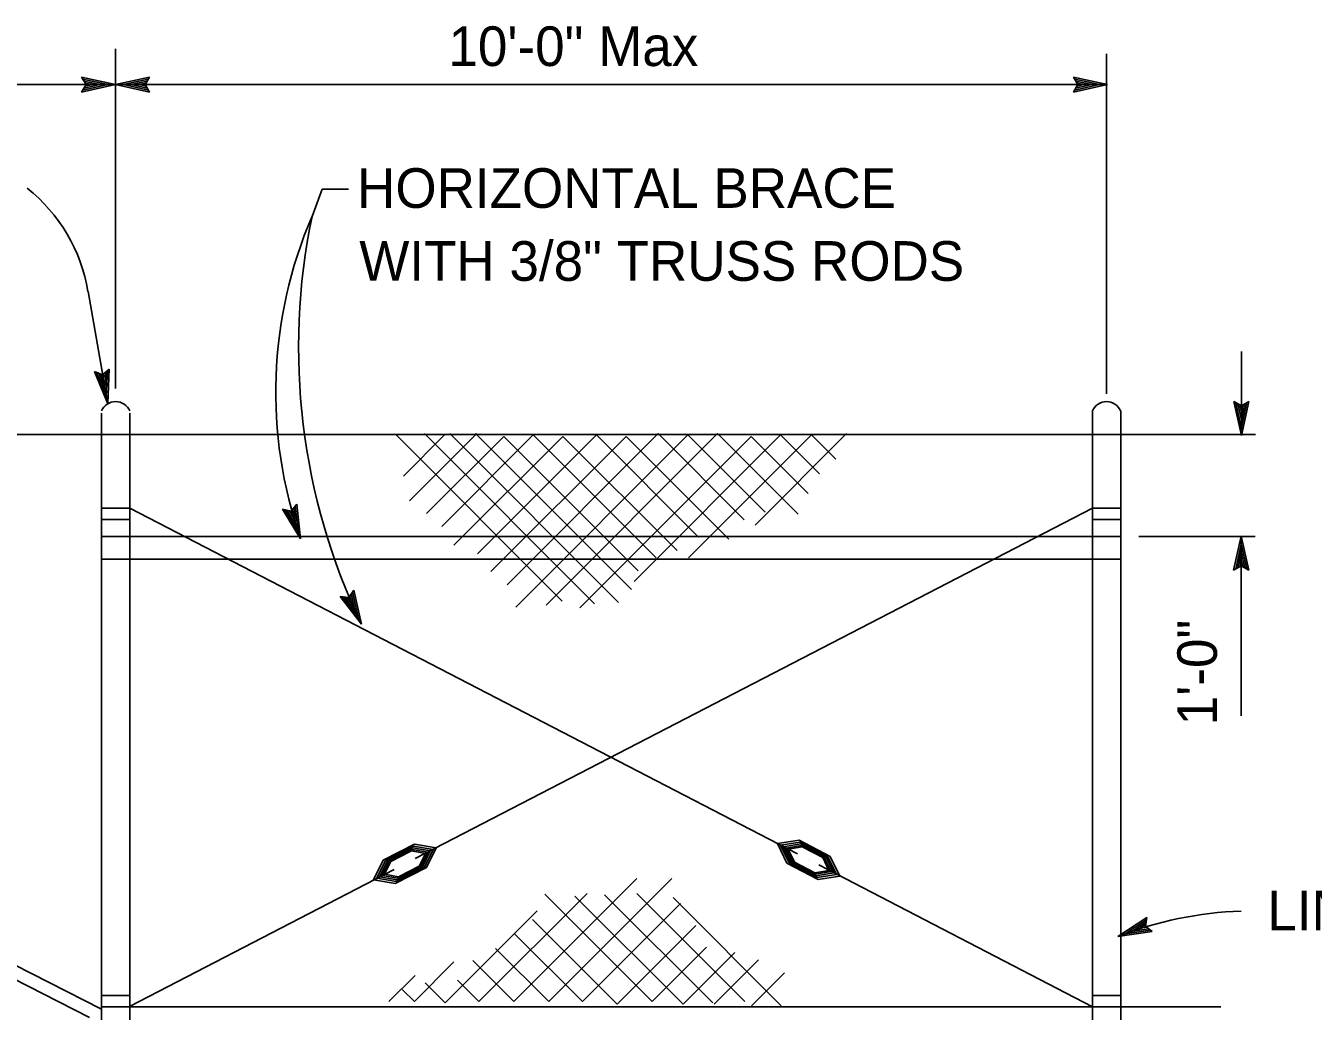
# Model space of a CAD drawing. Extents: x -893 to 867, y -474 to 712.
# Drawn here: x 468.7 to 696, y 238.2 to 412.2 of the extents above; entities that cross this region are included whole.
import ezdxf

# ---------------------------------------------------------------- set-up
doc = ezdxf.new("R2010")
doc.units = 0
for name, color, linetype in [('56 Stage 3 Anno', 7, 'Continuous'), ('57 Undefined', 7, 'Continuous'), ('60 Nongeo Data', 7, 'Continuous')]:
    doc.layers.add(name, color=color, linetype=linetype)

msp = doc.modelspace()

# ---------------------------------------------------------------- linework, layer by layer
at = {"layer": '56 Stage 3 Anno'}
for p, q in [((484.53, 348.14), (484.53, 408.14)), ((659.53, 347.23), (659.53, 407.23)), ((484.53, 401.81), (478.53, 403.14)), ((478.53, 403.14), (478.53, 403.14)), ((478.53, 403.14), (479.33, 401.81)), ((483.14, 401.81), (478.77, 402.78)), ((484.53, 401.81), (490.53, 403.14)), ((485.92, 401.81), (490.3, 402.78)), ((490.53, 403.14), (489.73, 401.81)), ((490.53, 403.14), (490.53, 403.14)), ((654.49, 401.81), (653.69, 403.15)), ((653.69, 403.15), (653.69, 403.15)), ((653.69, 403.15), (659.69, 401.81)), ((653.91, 402.79), (658.31, 401.81)), ((334, 401.81), (484.53, 401.81)), ((479.33, 401.81), (478.53, 400.47)), ((478.53, 400.47), (484.53, 401.81)), ((478.53, 400.47), (478.53, 400.47)), ((478.75, 400.82), (483.15, 401.81)), ((481.77, 401.8), (478.94, 402.43)), ((478.98, 401.18), (481.77, 401.8)), ((479.16, 401.53), (480.39, 401.8)), ((480.39, 401.8), (479.18, 402.07)), ((484.53, 401.81), (659.69, 401.81)), ((490.53, 400.47), (484.53, 401.81)), ((484.53, 401.81), (484.53, 401.81)), ((484.53, 401.81), (484.53, 401.81)), ((490.32, 400.82), (485.91, 401.81)), ((487.29, 401.8), (490.12, 402.43)), ((490.08, 401.18), (487.29, 401.8)), ((488.68, 401.8), (489.89, 402.07)), ((489.91, 401.53), (488.68, 401.8)), ((489.73, 401.81), (490.53, 400.47)), ((490.53, 400.47), (490.53, 400.47)), ((659.69, 401.81), (653.69, 400.48)), ((653.69, 400.48), (654.49, 401.81)), ((653.69, 400.48), (653.69, 400.48)), ((658.3, 401.8), (653.92, 400.84)), ((656.93, 401.81), (654.1, 401.18)), ((654.14, 402.43), (656.93, 401.81)), ((654.32, 402.08), (655.54, 401.81)), ((655.54, 401.81), (654.34, 401.54)), ((659.69, 401.81), (659.69, 401.81)), ((519.22, 378.55), (521.03, 383.34)), ((521.03, 383.34), (525.66, 383.34)), ((479.66, 365.3), (483.13, 345.46)), ((683.36, 354.72), (683.35, 339.88)), ((483.13, 345.46), (480.78, 351.14)), ((480.78, 351.14), (480.78, 351.14)), ((480.78, 351.14), (482.23, 350.58)), ((482.89, 346.83), (481.18, 350.97)), ((482.65, 348.18), (481.55, 350.85)), ((482.42, 349.54), (481.94, 350.68)), ((482.23, 350.58), (483.41, 351.6)), ((482.47, 350.8), (482.42, 349.54)), ((482.78, 351.03), (482.65, 348.18)), ((483.1, 351.33), (482.89, 346.82)), ((483.41, 351.6), (483.13, 345.46)), ((483.41, 351.6), (483.41, 351.6)), ((683.35, 339.88), (682.02, 345.88)), ((682.02, 345.88), (682.02, 345.88)), ((682.02, 345.88), (683.35, 345.08)), ((683.34, 341.27), (682.38, 345.64)), ((683.35, 345.08), (684.69, 345.88)), ((684.69, 345.88), (683.35, 339.88)), ((684.34, 345.66), (683.35, 341.26)), ((684.69, 345.88), (684.69, 345.88)), ((483.13, 345.46), (483.13, 345.46)), ((683.35, 342.64), (682.73, 345.46)), ((683.35, 344.02), (683.09, 345.23)), ((683.98, 345.43), (683.35, 342.64)), ((683.63, 345.25), (683.35, 344.02)), ((683.35, 339.88), (683.35, 339.88)), ((515.52, 326.53), (516.53, 327.72)), ((516.53, 327.72), (516.53, 327.72)), ((516.53, 327.72), (517.21, 321.61)), ((517.21, 321.61), (514, 326.85)), ((514, 326.85), (514, 326.85)), ((514, 326.85), (515.52, 326.53)), ((516.75, 322.92), (514.42, 326.74)), ((516.31, 324.22), (514.8, 326.69)), ((515.87, 325.53), (515.22, 326.58)), ((515.72, 326.78), (515.87, 325.53)), ((516, 327.06), (516.31, 324.22)), ((516.26, 327.4), (516.76, 322.91)), ((517.21, 321.61), (517.21, 321.61)), ((665.22, 322.02), (685.81, 322.02)), ((681.98, 316.07), (683.33, 322.06)), ((682.34, 316.28), (683.33, 320.68)), ((683.33, 322.06), (683.3, 290.39)), ((683.33, 322.06), (683.33, 322.06)), ((683.33, 322.06), (684.65, 316.06)), ((683.33, 320.67), (684.29, 316.3)), ((682.7, 316.51), (683.32, 319.3)), ((683.32, 319.3), (683.95, 316.48)), ((683.32, 316.86), (681.98, 316.07)), ((681.98, 316.07), (681.98, 316.07)), ((683.05, 316.69), (683.32, 317.92)), ((683.32, 317.92), (683.59, 316.71)), ((684.65, 316.06), (683.32, 316.86)), ((684.65, 316.06), (684.65, 316.06)), ((525.74, 311.25), (526.62, 312.54)), ((525.92, 311.52), (526.19, 310.29)), ((526.16, 311.83), (526.77, 309.04)), ((526.39, 312.19), (527.35, 307.79)), ((526.62, 312.54), (526.62, 312.54)), ((526.62, 312.54), (527.93, 306.53)), ((527.93, 306.53), (524.2, 311.42)), ((524.2, 311.42), (524.2, 311.42)), ((524.2, 311.42), (525.74, 311.25)), ((527.34, 307.79), (524.62, 311.35)), ((526.77, 309.04), (525.01, 311.34)), ((526.19, 310.29), (525.44, 311.28)), ((527.93, 306.53), (527.93, 306.53)), ((666.67, 254.77), (661.53, 251.4)), ((666.4, 253.24), (666.67, 254.77)), ((666.67, 254.77), (666.67, 254.77)), ((666.6, 254.36), (662.83, 251.89)), ((662.84, 251.89), (667.27, 252.53)), ((666.51, 253.94), (664.12, 252.38)), ((664.12, 252.38), (666.98, 252.79)), ((666.46, 253.56), (665.41, 252.87)), ((665.41, 252.87), (666.64, 253.04)), ((667.62, 252.27), (666.4, 253.24)), ((661.53, 251.4), (667.62, 252.27)), ((661.53, 251.4), (661.53, 251.4)), ((667.62, 252.27), (667.62, 252.27))]:
    msp.add_line(p, q, dxfattribs=at)
for centre, radius, start, end in [((450.53, 360.41), 29.53, 9.5256, 51.5402), ((591.38, 347.5), 78.56, 156.7153, 199.2421), ((630.41, 355.46), 113.56, 168.2679, 205.5228), ((685.64, 189.8), 66.14, 92.0054, 111.3734)]:
    msp.add_arc(centre, radius, start, end, dxfattribs=at)
at = {"layer": '60 Nongeo Data'}
for p, q in [((482.03, 190.01), (482.03, 343.79)), ((487.03, 190.01), (487.03, 343.79)), ((657.03, 190.01), (657.03, 344.2)), ((662.03, 190.01), (662.03, 344.2)), ((495.84, 340.01), (331.5, 340.01)), ((487.12, 340.01), (482.03, 340.01)), ((662.39, 340.01), (487.12, 340.01)), ((563.4, 310.64), (534.09, 339.95)), ((535.39, 332.71), (542.63, 339.95)), ((536.46, 328.32), (548.33, 340.19)), ((569.1, 310.17), (539.07, 340.19)), ((539.43, 326.07), (553.08, 339.71)), ((542.16, 323.81), (558.3, 339.95)), ((573.37, 310.4), (543.58, 340.19)), ((544.29, 320.49), (563.52, 339.71)), ((575.62, 312.66), (548.09, 340.19)), ((548.45, 318.95), (569.45, 339.95)), ((550.82, 315.86), (574.67, 339.71)), ((576.81, 315.98), (553.08, 339.71)), ((553.67, 313.49), (580.37, 340.19)), ((555.21, 309.57), (585.59, 339.95)), ((580.01, 318.24), (558.3, 339.95)), ((560.55, 309.93), (590.81, 340.19)), ((583.69, 319.54), (563.52, 339.71)), ((566.49, 309.45), (596.75, 339.71)), ((587.49, 321.91), (569.45, 339.95)), ((592.83, 321.56), (574.67, 339.71)), ((576.1, 314.08), (601.97, 339.95)), ((595.56, 325), (580.37, 340.19)), ((599.24, 326.31), (585.59, 339.95)), ((585.71, 318.24), (607.43, 339.95)), ((605.05, 325.95), (590.81, 340.19)), ((606.83, 329.63), (596.75, 339.71)), ((597.46, 324.05), (613.6, 340.19)), ((608.85, 333.07), (601.97, 339.95)), ((611.7, 335.68), (607.43, 339.95)), ((685.83, 340.01), (662.39, 340.01)), ((487.03, 327.01), (482.03, 327.01)), ((487.03, 327.01), (604.98, 266.01)), ((657.03, 327.01), (537.44, 265.16)), ((662.03, 327.01), (657.03, 327.01)), ((487.03, 325.01), (482.03, 325.01)), ((662.03, 325.01), (657.03, 325.01)), ((662.03, 322.01), (482.03, 322.01)), ((662.03, 318.01), (482.03, 318.01)), ((482.03, 238.59), (331.5, 315.28)), ((479.95, 237.11), (344.42, 306.15)), ((601.41, 267.81), (605.23, 268.42)), ((605.23, 268.42), (610.72, 265.56)), ((537.33, 267.7), (531.81, 264.88)), ((537.17, 267.35), (532.2, 264.82)), ((537.02, 267.04), (532.54, 264.76)), ((536.88, 266.76), (532.86, 264.71)), ((536.76, 266.51), (533.14, 264.67)), ((539.26, 266.08), (536.76, 266.51)), ((539.66, 266.29), (536.88, 266.76)), ((540.1, 266.51), (537.02, 267.04)), ((540.6, 266.77), (537.17, 267.35)), ((541.14, 267.05), (537.33, 267.7)), ((538.14, 263.81), (539.26, 266.08)), ((538.41, 263.76), (539.66, 266.29)), ((538.72, 263.71), (540.1, 266.51)), ((539.06, 263.65), (540.6, 266.77)), ((539.43, 263.58), (541.14, 267.05)), ((603.09, 264.33), (601.41, 267.81)), ((601.96, 267.52), (605.39, 268.08)), ((603.47, 264.39), (601.96, 267.52)), ((602.45, 267.26), (605.55, 267.77)), ((603.82, 264.44), (602.45, 267.26)), ((602.9, 267.03), (605.68, 267.49)), ((604.13, 264.5), (602.9, 267.03)), ((603.3, 266.83), (605.8, 267.23)), ((604.4, 264.54), (603.3, 266.83)), ((605.39, 268.08), (610.34, 265.5)), ((605.55, 267.77), (610, 265.45)), ((605.68, 267.49), (609.69, 265.4)), ((605.8, 267.23), (609.41, 265.36)), ((531.81, 264.88), (530.1, 261.42)), ((532.2, 264.82), (530.66, 261.7)), ((532.54, 264.76), (531.16, 261.96)), ((532.86, 264.71), (531.61, 262.19)), ((533.14, 264.67), (532.01, 262.39)), ((534.39, 261.71), (538.41, 263.76)), ((534.51, 261.96), (538.14, 263.81)), ((608.59, 261.46), (603.09, 264.33)), ((608.42, 261.81), (603.47, 264.39)), ((608.27, 262.13), (603.82, 264.44)), ((608.13, 262.41), (604.13, 264.5)), ((608.01, 262.67), (604.4, 264.54)), ((606.91, 264.95), (606.91, 264.95)), ((606.91, 264.95), (606.91, 264.95)), ((606.91, 264.95), (606.91, 264.95)), ((606.91, 264.94), (606.91, 264.94)), ((606.91, 264.94), (606.91, 264.94)), ((608.71, 264.08), (657.08, 238.99)), ((609.41, 265.36), (610.52, 263.07)), ((609.69, 265.4), (610.92, 262.86)), ((610, 265.45), (611.36, 262.63)), ((610.34, 265.5), (611.86, 262.37)), ((610.72, 265.56), (612.41, 262.08)), ((533.75, 263.25), (487.13, 239.14)), ((530.66, 261.7), (534.09, 261.11)), ((531.16, 261.96), (534.24, 261.43)), ((531.61, 262.19), (534.39, 261.71)), ((532.01, 262.39), (534.51, 261.96)), ((533.91, 260.77), (539.43, 263.58)), ((534.09, 261.11), (539.06, 263.65)), ((534.24, 261.43), (538.72, 263.71)), ((554.86, 239.92), (576.57, 261.63)), ((561.03, 239.92), (582.74, 261.63)), ((610.52, 263.07), (608.01, 262.67)), ((610.92, 262.86), (608.13, 262.41)), ((611.36, 262.63), (608.27, 262.13)), ((611.86, 262.37), (608.42, 261.81)), ((612.41, 262.08), (608.59, 261.46)), ((530.1, 261.42), (533.91, 260.77)), ((548.69, 239.92), (567.79, 259.02)), ((579.3, 239.92), (560.31, 258.9)), ((584.76, 239.44), (565.65, 258.55)), ((566.96, 239.92), (584.29, 257.24)), ((589.98, 239.68), (570.88, 258.78)), ((595.68, 239.92), (576.57, 259.02)), ((602.09, 239.2), (582.98, 258.31)), ((542.75, 239.68), (559.01, 255.94)), ((573.13, 239.44), (558.18, 254.39)), ((573.13, 239.44), (587.01, 253.33)), ((566.96, 239.92), (554.97, 251.9)), ((561.03, 239.92), (551.65, 249.29)), ((579.3, 239.92), (588.91, 249.53)), ((584.76, 239.44), (593.9, 248.58)), ((537.29, 239.92), (544.29, 246.92)), ((554.86, 239.92), (547.62, 247.15)), ((590.22, 239.44), (598.05, 247.27)), ((532.78, 239.92), (537.41, 244.54)), ((548.69, 239.92), (544.89, 243.71)), ((596.86, 239.2), (602.68, 245.02)), ((537.29, 239.92), (535.16, 242.05)), ((542.75, 239.68), (539.19, 243.24)), ((487.03, 241.01), (482.03, 241.01)), ((489.81, 239.01), (482.03, 239.01)), ((662.5, 239.01), (482.03, 239.01)), ((662.03, 241.01), (657.03, 241.01)), ((679.73, 239.01), (662.03, 239.01))]:
    msp.add_line(p, q, dxfattribs=at)
for centre in [(484.53, 343.12), (659.53, 343.12)]:
    msp.add_arc(centre, 2.72, 23.2888, 156.7112, dxfattribs=at)

# ---------------------------------------------------------------- texts
at = {"layer": '57 Undefined'}
for s, p in [('10\'-0" Max', (543.31, 405.09)), ('HORIZONTAL BRACE', (527.18, 380.05)), ('WITH 3/8" TRUSS RODS', (527.57, 367.17)), ('LINE POST', (687.95, 252.52))]:
    msp.add_text(s, height=7, dxfattribs=at).set_placement(p)
msp.add_text('1\'-0"', height=7, rotation=90, dxfattribs=at).set_placement((679.03, 288.7))

doc.saveas('drawing.dxf')
